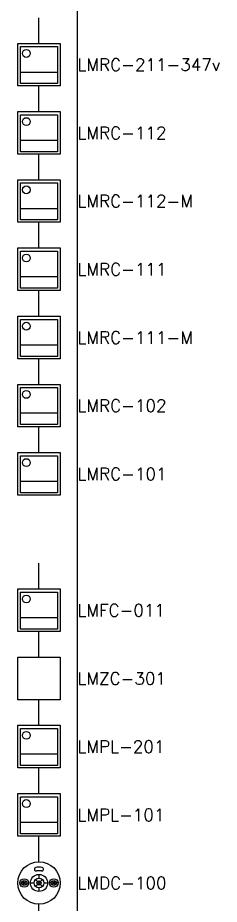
# Model space of a CAD drawing. Header units: inches. Extents: x -179 to 78, y 1 to 666.
# Drawn here: x -66.61 to -62.68, y 99.28 to 116.57 of the extents above; entities that cross this region are included whole.
import ezdxf

# ---------------------------------------------------------------- set-up
doc = ezdxf.new("R2010")
doc.units = ezdxf.units.IN
doc.header["$MEASUREMENT"] = 0
doc.styles.add('ROMANS', font='ROMANS.shx')

# ---------------------------------------------------------------- blocks, each defined once
blk = doc.blocks.new('LMRC-112')
for p, q in [((0, 0.415), (0, 0.915)), ((0.362, -0.15), (-0.359, -0.15))]:
    blk.add_line(p, q)
for points in [[(-0.415, 0.415), (0.415, 0.415), (0.415, -0.415), (-0.415, -0.415)], [(-0.359, 0.352), (0.362, 0.352), (0.362, -0.369), (-0.359, -0.369)]]:
    blk.add_lwpolyline(points, close=True)
blk.add_circle((-0.248, 0.219), 0.0765)
at = {"insert": (0.75, -0.002), "char_height": 0.24, "width": 5.724, "attachment_point": 4, "style": 'ROMANS'}
blk.add_mtext('LMRC-112', dxfattribs=at)
blk = doc.blocks.new('LMRC-111')
for p, q in [((0, 0.415), (0, 0.915)), ((0.362, -0.15), (-0.359, -0.15))]:
    blk.add_line(p, q)
for points in [[(-0.415, 0.415), (0.415, 0.415), (0.415, -0.415), (-0.415, -0.415)], [(-0.359, 0.352), (0.362, 0.352), (0.362, -0.369), (-0.359, -0.369)]]:
    blk.add_lwpolyline(points, close=True)
blk.add_circle((-0.248, 0.219), 0.0765)
at = {"insert": (0.75, -0.002), "char_height": 0.24, "width": 5.724, "attachment_point": 4, "style": 'ROMANS'}
blk.add_mtext('LMRC-111', dxfattribs=at)
blk = doc.blocks.new('LMRC-102')
for p, q in [((0, 0.415), (0, 0.915)), ((0.362, -0.15), (-0.359, -0.15))]:
    blk.add_line(p, q)
for points in [[(-0.415, 0.415), (0.415, 0.415), (0.415, -0.415), (-0.415, -0.415)], [(-0.359, 0.352), (0.362, 0.352), (0.362, -0.369), (-0.359, -0.369)]]:
    blk.add_lwpolyline(points, close=True)
blk.add_circle((-0.248, 0.219), 0.0765)
at = {"insert": (0.75, -0.002), "char_height": 0.24, "width": 5.724, "attachment_point": 4, "style": 'ROMANS'}
blk.add_mtext('LMRC-102', dxfattribs=at)
blk = doc.blocks.new('LMRC-101')
for p, q in [((0, 0.415), (0, 0.915)), ((0.362, -0.15), (-0.359, -0.15))]:
    blk.add_line(p, q)
for points in [[(-0.415, 0.415), (0.415, 0.415), (0.415, -0.415), (-0.415, -0.415)], [(-0.359, 0.352), (0.362, 0.352), (0.362, -0.369), (-0.359, -0.369)]]:
    blk.add_lwpolyline(points, close=True)
blk.add_circle((-0.248, 0.219), 0.0765)
at = {"insert": (0.75, -0.002), "char_height": 0.24, "width": 5.724, "attachment_point": 4, "style": 'ROMANS'}
blk.add_mtext('LMRC-101', dxfattribs=at)
blk = doc.blocks.new('LMFC-011')
for p, q in [((0, 0.415), (0, 0.915)), ((0.362, -0.15), (-0.359, -0.15))]:
    blk.add_line(p, q)
for points in [[(-0.415, 0.415), (0.415, 0.415), (0.415, -0.415), (-0.415, -0.415)], [(-0.359, 0.352), (0.362, 0.352), (0.362, -0.369), (-0.359, -0.369)]]:
    blk.add_lwpolyline(points, close=True)
blk.add_circle((-0.248, 0.219), 0.0765)
at = {"insert": (0.75, -0.002), "char_height": 0.24, "width": 5.724, "attachment_point": 4, "style": 'ROMANS'}
blk.add_mtext('LMFC-011', dxfattribs=at)
blk = doc.blocks.new('LMPL-201')
for p, q in [((0, 0.415), (0, 0.915)), ((0.362, -0.15), (-0.359, -0.15))]:
    blk.add_line(p, q)
for points in [[(-0.415, 0.415), (0.415, 0.415), (0.415, -0.415), (-0.415, -0.415)], [(-0.359, 0.352), (0.362, 0.352), (0.362, -0.369), (-0.359, -0.369)]]:
    blk.add_lwpolyline(points, close=True)
blk.add_circle((-0.248, 0.219), 0.0765)
at = {"insert": (0.75, -0.002), "char_height": 0.24, "width": 5.724, "attachment_point": 4, "style": 'ROMANS'}
blk.add_mtext('LMPL-201', dxfattribs=at)
blk = doc.blocks.new('LMPL-101')
for p, q in [((0, 0.415), (0, 0.915)), ((0.362, -0.15), (-0.359, -0.15))]:
    blk.add_line(p, q)
for points in [[(-0.415, 0.415), (0.415, 0.415), (0.415, -0.415), (-0.415, -0.415)], [(-0.359, 0.352), (0.362, 0.352), (0.362, -0.369), (-0.359, -0.369)]]:
    blk.add_lwpolyline(points, close=True)
blk.add_circle((-0.248, 0.219), 0.0765)
at = {"insert": (0.75, -0.002), "char_height": 0.24, "width": 5.724, "attachment_point": 4, "style": 'ROMANS'}
blk.add_mtext('LMPL-101', dxfattribs=at)
blk = doc.blocks.new('LMZC-301')
blk.add_line((0, 0.415), (0, 0.915))
blk.add_lwpolyline([(-0.415, 0.415), (0.415, 0.415), (0.415, -0.415), (-0.415, -0.415)], close=True)
at = {"insert": (0.75, -0.002), "char_height": 0.24, "width": 5.724, "attachment_point": 4, "style": 'ROMANS'}
blk.add_mtext('LMZC-301', dxfattribs=at)
blk = doc.blocks.new('LMDC-100')
for p, q in [((0, 0.415), (0, 0.915)), ((-0.372, 0), (-0.336, 0)), ((-0.303, 0.015), (-0.322, 0.034)), ((-0.309, 0), (-0.268, 0)), ((-0.274, 0.015), (-0.255, 0.034)), ((-0.241, 0), (-0.205, 0)), ((-0.166, 0), (-0.096, 0)), ((-0.029, 0.029), (-0.068, 0.068)), ((-0.041, 0), (0.041, 0)), ((0, 0.166), (0, 0.096)), ((0, 0.041), (0, -0.041)), ((0.029, 0.029), (0.068, 0.068)), ((0.096, 0), (0.166, 0)), ((0.241, 0), (0.205, 0)), ((0.274, 0.015), (0.255, 0.034)), ((0.309, 0), (0.268, 0)), ((0.303, 0.015), (0.322, 0.034)), ((0.372, 0), (0.336, 0)), ((-0.322, -0.034), (-0.303, -0.015)), ((-0.255, -0.034), (-0.274, -0.015)), ((-0.068, -0.068), (-0.029, -0.029)), ((0, -0.096), (0, -0.166)), ((0.068, -0.068), (0.029, -0.029)), ((0.255, -0.034), (0.274, -0.015)), ((0.322, -0.034), (0.303, -0.015))]:
    blk.add_line(p, q)
for centre, radius in [((0, 0), 0.415), ((-0.288, 0), 0.0831), ((-0.288, 0), 0.0479), ((-0.288, 0), 0.0206), ((0, 0), 0.166), ((0, 0), 0.0957), ((0, 0), 0.0411), ((0.288, 0), 0.0831), ((0.288, 0), 0.0479), ((0.288, 0), 0.0206)]:
    blk.add_circle(centre, radius)
for centre, radius, start, end in [((-0.057, 0.268), 0.034, 102.0348, 282.0348), ((0, 0), 0.308, 78.4169, 102.0348), ((0, 0), 0.24, 78.4169, 102.0348), ((0.055, 0.268), 0.034, 258.4169, 78.4169)]:
    blk.add_arc(centre, radius, start, end)
at = {"insert": (0.75, 0), "char_height": 0.24, "width": 5.724, "attachment_point": 4, "style": 'ROMANS'}
blk.add_mtext('LMDC-100', dxfattribs=at)
blk = doc.blocks.new('LMDX-100')
for p, q in [((0, 0.415), (0, 0.915)), ((-0.37, 0.388), (-0.37, 0.376)), ((-0.369, 0.373), (-0.369, -0.317)), ((-0.343, 0.415), (0.343, 0.415)), ((0.343, 0.349), (-0.343, 0.349)), ((0.369, 0.373), (0.369, -0.317)), ((0.37, 0.388), (0.37, 0.376)), ((-0.303, 0.261), (-0.303, -0.05)), ((0.238, 0.327), (-0.238, 0.327)), ((0.303, 0.261), (0.303, -0.05)), ((0.369, -0.169), (-0.369, -0.169)), ((0.315, -0.116), (-0.315, -0.116)), ((0.369, -0.205), (-0.369, -0.205)), ((0.369, -0.24), (-0.369, -0.24)), ((0.369, -0.276), (-0.369, -0.276)), ((0.369, -0.311), (-0.369, -0.311)), ((0.365, -0.347), (-0.365, -0.347)), ((0.345, -0.382), (-0.345, -0.382)), ((0.271, -0.415), (-0.271, -0.415))]:
    blk.add_line(p, q)
for centre, radius, start, end in [((-0.343, 0.388), 0.027, 90, 180), ((-0.343, 0.376), 0.027, 180, 270), ((-0.294, 0.386), 0.0762, 189.3383, 280.3118), ((0.294, 0.386), 0.0762, 259.6882, 350.6617), ((0.343, 0.388), 0.027, 0, 90), ((0.343, 0.376), 0.027, 270, 0), ((-0.238, 0.261), 0.0657, 90, 180), ((0.238, 0.261), 0.0657, 0, 90), ((-0.228, -0.17), 0.142, 122.1791, 180.2423), ((-0.315, -0.17), 0.0548, 90, 180), ((-0.238, -0.05), 0.0657, 180, 270), ((0.238, -0.05), 0.0657, 270, 0), ((0.228, -0.17), 0.142, 359.7577, 57.8209), ((0.315, -0.17), 0.0548, 0, 90), ((-0.271, -0.317), 0.0983, 180, 270), ((0.271, -0.317), 0.0983, 270, 0)]:
    blk.add_arc(centre, radius, start, end)
at = {"insert": (0.75, 0), "char_height": 0.24, "width": 5.724, "attachment_point": 4, "style": 'ROMANS'}
blk.add_mtext('LMDX-100', dxfattribs=at)
blk = doc.blocks.new('LMRC-211-347v')
for p, q in [((0, 0.415), (0, 0.915)), ((0.362, -0.15), (-0.359, -0.15))]:
    blk.add_line(p, q)
for points in [[(-0.415, 0.415), (0.415, 0.415), (0.415, -0.415), (-0.415, -0.415)], [(-0.359, 0.352), (0.362, 0.352), (0.362, -0.369), (-0.359, -0.369)]]:
    blk.add_lwpolyline(points, close=True)
blk.add_circle((-0.248, 0.219), 0.0765)
at = {"insert": (0.75, -0.002), "char_height": 0.24, "width": 5.724, "attachment_point": 4, "style": 'ROMANS'}
blk.add_mtext('LMRC-211-347v', dxfattribs=at)
blk = doc.blocks.new('LMRC-112-M')
for p, q in [((0, 0.415), (0, 0.915)), ((0.362, -0.15), (-0.359, -0.15))]:
    blk.add_line(p, q)
for points in [[(-0.415, 0.415), (0.415, 0.415), (0.415, -0.415), (-0.415, -0.415)], [(-0.359, 0.352), (0.362, 0.352), (0.362, -0.369), (-0.359, -0.369)]]:
    blk.add_lwpolyline(points, close=True)
blk.add_circle((-0.248, 0.219), 0.0765)
at = {"insert": (0.75, -0.002), "char_height": 0.24, "width": 5.724, "attachment_point": 4, "style": 'ROMANS'}
blk.add_mtext('LMRC-112-M', dxfattribs=at)
blk = doc.blocks.new('LMRC-111-M')
for p, q in [((0, 0.415), (0, 0.915)), ((0.362, -0.15), (-0.359, -0.15))]:
    blk.add_line(p, q)
for points in [[(-0.415, 0.415), (0.415, 0.415), (0.415, -0.415), (-0.415, -0.415)], [(-0.359, 0.352), (0.362, 0.352), (0.362, -0.369), (-0.359, -0.369)]]:
    blk.add_lwpolyline(points, close=True)
blk.add_circle((-0.248, 0.219), 0.0765)
at = {"insert": (0.75, -0.002), "char_height": 0.24, "width": 5.724, "attachment_point": 4, "style": 'ROMANS'}
blk.add_mtext('LMRC-111-M', dxfattribs=at)

msp = doc.modelspace()

# ---------------------------------------------------------------- linework, layer by layer
at = {"color": 1}
msp.add_line((-65.44978, 0.53073), (-65.44978, 152.93582), dxfattribs=at)

# ---------------------------------------------------------------- block references
for name, p in [('LMRC-211-347v', (-66.19784, 115.65661)), ('LMRC-112', (-66.19784, 114.32661)), ('LMRC-112-M', (-66.19784, 112.99661)), ('LMRC-111', (-66.19784, 111.66661)), ('LMRC-111-M', (-66.19784, 110.33661)), ('LMRC-102', (-66.19784, 109.00661)), ('LMRC-101', (-66.19784, 107.67661)), ('LMFC-011', (-66.19784, 105.01661)), ('LMZC-301', (-66.19784, 103.68661)), ('LMPL-201', (-66.19784, 102.35661)), ('LMPL-101', (-66.19784, 101.02661)), ('LMDC-100', (-66.19784, 99.69661)), ('LMDX-100', (-66.19784, 98.36661))]:
    msp.add_blockref(name, p)

doc.saveas('drawing.dxf')
